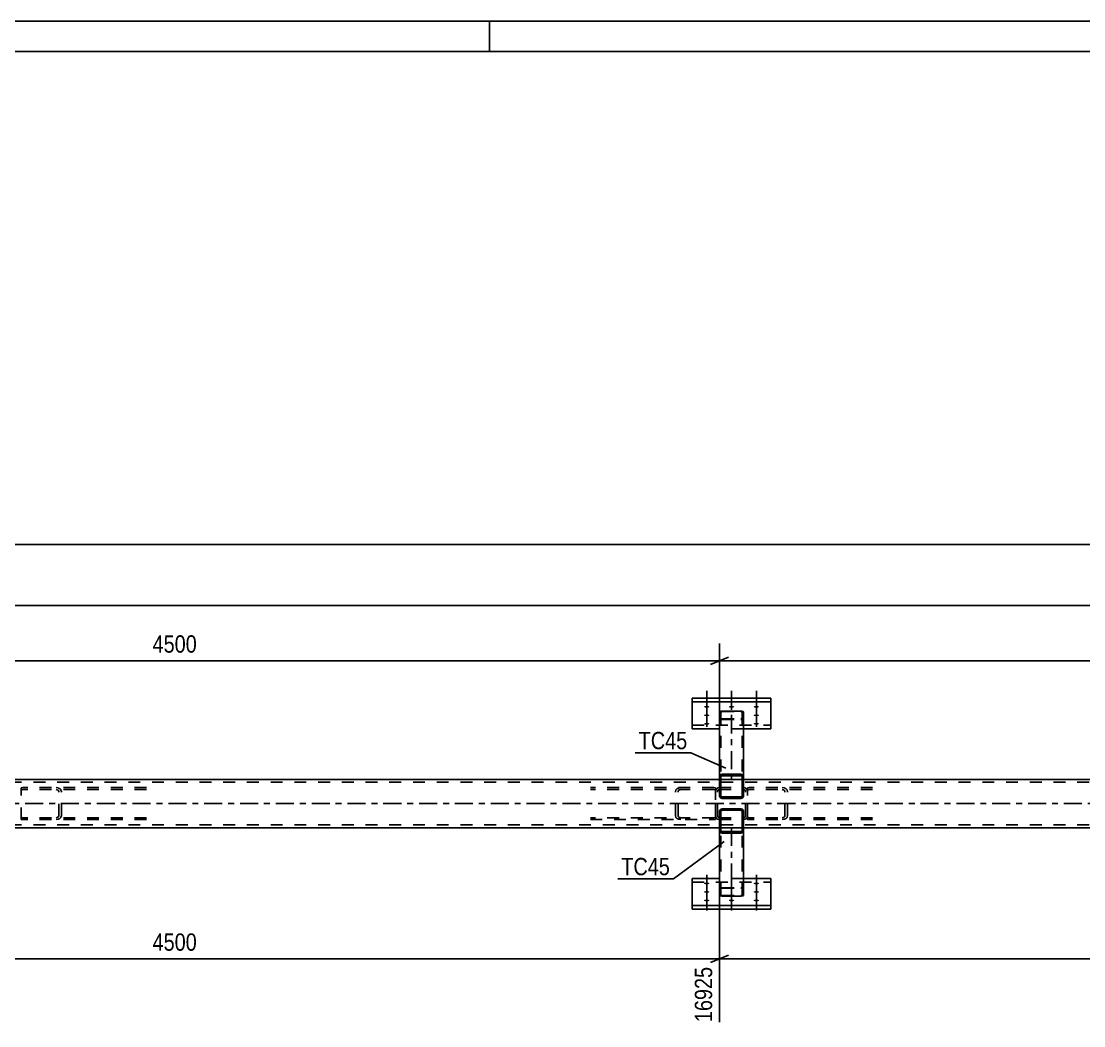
# Model space of a CAD drawing. Header units: millimetres. Extents: x -156 to 1033, y -616 to 225.
# Drawn here: x 535.2 to 710.8, y 58.6 to 224.5 of the extents above; entities that cross this region are included whole.
import ezdxf

# ---------------------------------------------------------------- set-up
doc = ezdxf.new("R2010")
doc.units = ezdxf.units.MM
doc.linetypes.add('DXK_LINE_DOT2', pattern=[3.9198, 1.9599, -1.9599])
doc.linetypes.add('DXK_LINE_DOT3', pattern=[5.9187, 2.979, -0.9799, 0.9799, -0.9799])
doc.styles.add('Arial Narrow', font='ARIALN.TTF', dxfattribs={"height": 0.2})

# ---------------------------------------------------------------- blocks, each defined once
blk = doc.blocks.new('Unknown-404205526-1162')
at = {"color": 5, "linetype": 'Continuous'}
for p, q in [((1032.58, 224.55), (-156.42, 224.55)), ((612.58, 219.55), (612.58, 224.55)), ((1027.58, 219.55), (-151.42, 219.55))]:
    blk.add_line(p, q, dxfattribs=at)
blk = doc.blocks.new('Bolt-404205526-5034 - 5018')
at = {"linetype": 'Continuous'}
for points in [[(648.45, 111.42), (648.54, 111.41), (648.63, 111.4), (648.71, 111.39), (648.77, 111.37), (648.83, 111.34), (648.87, 111.31), (648.89, 111.28), (648.89, 111.25), (648.87, 111.22), (648.83, 111.19), (648.77, 111.17), (648.71, 111.14), (648.63, 111.13), (648.54, 111.12), (648.45, 111.12), (648.36, 111.12), (648.27, 111.13), (648.19, 111.14), (648.12, 111.17), (648.07, 111.19), (648.03, 111.22), (648.01, 111.25), (648.01, 111.28), (648.03, 111.31), (648.07, 111.34), (648.12, 111.37), (648.19, 111.39), (648.27, 111.4), (648.36, 111.41)], [(652.55, 111.42), (652.64, 111.41), (652.73, 111.4), (652.81, 111.39), (652.87, 111.37), (652.93, 111.34), (652.97, 111.31), (652.99, 111.28), (652.99, 111.25), (652.97, 111.22), (652.93, 111.19), (652.87, 111.17), (652.81, 111.14), (652.73, 111.13), (652.64, 111.12), (652.55, 111.12), (652.46, 111.12), (652.37, 111.13), (652.29, 111.14), (652.22, 111.17), (652.17, 111.19), (652.13, 111.22), (652.11, 111.25), (652.11, 111.28), (652.13, 111.31), (652.17, 111.34), (652.22, 111.37), (652.29, 111.39), (652.37, 111.4), (652.46, 111.41)], [(656.65, 111.42), (656.74, 111.41), (656.83, 111.4), (656.91, 111.39), (656.97, 111.37), (657.03, 111.34), (657.07, 111.31), (657.09, 111.28), (657.09, 111.25), (657.07, 111.22), (657.03, 111.19), (656.97, 111.17), (656.91, 111.14), (656.83, 111.13), (656.74, 111.12), (656.65, 111.12), (656.56, 111.12), (656.47, 111.13), (656.39, 111.14), (656.32, 111.17), (656.27, 111.19), (656.23, 111.22), (656.21, 111.25), (656.21, 111.28), (656.23, 111.31), (656.27, 111.34), (656.32, 111.37), (656.39, 111.39), (656.47, 111.4), (656.56, 111.41)], [(648.45, 110.01), (648.54, 110.01), (648.63, 110), (648.71, 109.99), (648.77, 109.96), (648.83, 109.94), (648.87, 109.91), (648.89, 109.88), (648.89, 109.85), (648.87, 109.82), (648.83, 109.79), (648.77, 109.76), (648.71, 109.74), (648.63, 109.73), (648.54, 109.72), (648.45, 109.71), (648.36, 109.72), (648.27, 109.73), (648.19, 109.74), (648.12, 109.76), (648.07, 109.79), (648.03, 109.82), (648.01, 109.85), (648.01, 109.88), (648.03, 109.91), (648.07, 109.94), (648.12, 109.96), (648.19, 109.99), (648.27, 110), (648.36, 110.01)], [(656.65, 110.01), (656.74, 110.01), (656.83, 110), (656.91, 109.99), (656.97, 109.96), (657.03, 109.94), (657.07, 109.91), (657.09, 109.88), (657.09, 109.85), (657.07, 109.82), (657.03, 109.79), (656.97, 109.76), (656.91, 109.74), (656.83, 109.73), (656.74, 109.72), (656.65, 109.71), (656.56, 109.72), (656.47, 109.73), (656.39, 109.74), (656.32, 109.76), (656.27, 109.79), (656.23, 109.82), (656.21, 109.85), (656.21, 109.88), (656.23, 109.91), (656.27, 109.94), (656.32, 109.96), (656.39, 109.99), (656.47, 110), (656.56, 110.01)], [(648.45, 108.61), (648.54, 108.61), (648.63, 108.6), (648.71, 108.58), (648.77, 108.56), (648.83, 108.54), (648.87, 108.51), (648.89, 108.48), (648.89, 108.45), (648.87, 108.42), (648.83, 108.39), (648.77, 108.36), (648.71, 108.34), (648.63, 108.32), (648.54, 108.31), (648.45, 108.31), (648.36, 108.31), (648.27, 108.32), (648.19, 108.34), (648.12, 108.36), (648.07, 108.39), (648.03, 108.42), (648.01, 108.45), (648.01, 108.48), (648.03, 108.51), (648.07, 108.54), (648.12, 108.56), (648.19, 108.58), (648.27, 108.6), (648.36, 108.61)], [(656.65, 108.61), (656.74, 108.61), (656.83, 108.6), (656.91, 108.58), (656.97, 108.56), (657.03, 108.54), (657.07, 108.51), (657.09, 108.48), (657.09, 108.45), (657.07, 108.42), (657.03, 108.39), (656.97, 108.36), (656.91, 108.34), (656.83, 108.32), (656.74, 108.31), (656.65, 108.31), (656.56, 108.31), (656.47, 108.32), (656.39, 108.34), (656.32, 108.36), (656.27, 108.39), (656.23, 108.42), (656.21, 108.45), (656.21, 108.48), (656.23, 108.51), (656.27, 108.54), (656.32, 108.56), (656.39, 108.58), (656.47, 108.6), (656.56, 108.61)]]:
    blk.add_hatch(color=1, dxfattribs=at).paths.add_polyline_path(points)
at = {"color": 1, "linetype": 'Continuous'}
for p, q in [((648.45, 110.78), (648.45, 113.9)), ((648.45, 109.38), (648.45, 112.49)), ((652.55, 110.78), (652.55, 113.9)), ((656.65, 110.78), (656.65, 113.9)), ((656.65, 109.38), (656.65, 112.49)), ((648.45, 107.97), (648.45, 111.09)), ((656.65, 107.97), (656.65, 111.09))]:
    blk.add_line(p, q, dxfattribs=at)
at = {"color": 1, "linetype": 'DXK_LINE_DOT2'}
blk.add_line((652.55, 107.97), (652.55, 111.09), dxfattribs=at)
blk = doc.blocks.new('Bolt-404205526-5037 - 5018')
at = {"linetype": 'Continuous'}
for points in [[(648.45, 81.93), (648.36, 81.93), (648.27, 81.94), (648.19, 81.96), (648.12, 81.98), (648.07, 82.01), (648.03, 82.04), (648.01, 82.07), (648.01, 82.1), (648.03, 82.13), (648.07, 82.16), (648.12, 82.18), (648.19, 82.2), (648.27, 82.22), (648.36, 82.23), (648.45, 82.23), (648.54, 82.23), (648.63, 82.22), (648.71, 82.2), (648.77, 82.18), (648.83, 82.16), (648.87, 82.13), (648.89, 82.1), (648.89, 82.07), (648.87, 82.04), (648.83, 82.01), (648.77, 81.98), (648.71, 81.96), (648.63, 81.94), (648.54, 81.93)], [(648.45, 80.53), (648.36, 80.53), (648.27, 80.54), (648.19, 80.56), (648.12, 80.58), (648.07, 80.6), (648.03, 80.63), (648.01, 80.66), (648.01, 80.7), (648.03, 80.73), (648.07, 80.75), (648.12, 80.78), (648.19, 80.8), (648.27, 80.82), (648.36, 80.83), (648.45, 80.83), (648.54, 80.83), (648.63, 80.82), (648.71, 80.8), (648.77, 80.78), (648.83, 80.75), (648.87, 80.73), (648.89, 80.7), (648.89, 80.66), (648.87, 80.63), (648.83, 80.6), (648.77, 80.58), (648.71, 80.56), (648.63, 80.54), (648.54, 80.53)], [(656.65, 81.93), (656.56, 81.93), (656.47, 81.94), (656.39, 81.96), (656.32, 81.98), (656.27, 82.01), (656.23, 82.04), (656.21, 82.07), (656.21, 82.1), (656.23, 82.13), (656.27, 82.16), (656.32, 82.18), (656.39, 82.2), (656.47, 82.22), (656.56, 82.23), (656.65, 82.23), (656.74, 82.23), (656.83, 82.22), (656.91, 82.2), (656.97, 82.18), (657.03, 82.16), (657.07, 82.13), (657.09, 82.1), (657.09, 82.07), (657.07, 82.04), (657.03, 82.01), (656.97, 81.98), (656.91, 81.96), (656.83, 81.94), (656.74, 81.93)], [(656.65, 80.53), (656.56, 80.53), (656.47, 80.54), (656.39, 80.56), (656.32, 80.58), (656.27, 80.6), (656.23, 80.63), (656.21, 80.66), (656.21, 80.7), (656.23, 80.73), (656.27, 80.75), (656.32, 80.78), (656.39, 80.8), (656.47, 80.82), (656.56, 80.83), (656.65, 80.83), (656.74, 80.83), (656.83, 80.82), (656.91, 80.8), (656.97, 80.78), (657.03, 80.75), (657.07, 80.73), (657.09, 80.7), (657.09, 80.66), (657.07, 80.63), (657.03, 80.6), (656.97, 80.58), (656.91, 80.56), (656.83, 80.54), (656.74, 80.53)], [(648.45, 79.13), (648.36, 79.13), (648.27, 79.14), (648.19, 79.16), (648.12, 79.18), (648.07, 79.2), (648.03, 79.23), (648.01, 79.26), (648.01, 79.29), (648.03, 79.32), (648.07, 79.35), (648.12, 79.38), (648.19, 79.4), (648.27, 79.41), (648.36, 79.42), (648.45, 79.43), (648.54, 79.42), (648.63, 79.41), (648.71, 79.4), (648.77, 79.38), (648.83, 79.35), (648.87, 79.32), (648.89, 79.29), (648.89, 79.26), (648.87, 79.23), (648.83, 79.2), (648.77, 79.18), (648.71, 79.16), (648.63, 79.14), (648.54, 79.13)], [(652.55, 79.13), (652.46, 79.13), (652.37, 79.14), (652.29, 79.16), (652.22, 79.18), (652.17, 79.2), (652.13, 79.23), (652.11, 79.26), (652.11, 79.29), (652.13, 79.32), (652.17, 79.35), (652.22, 79.38), (652.29, 79.4), (652.37, 79.41), (652.46, 79.42), (652.55, 79.43), (652.64, 79.42), (652.73, 79.41), (652.81, 79.4), (652.87, 79.38), (652.93, 79.35), (652.97, 79.32), (652.99, 79.29), (652.99, 79.26), (652.97, 79.23), (652.93, 79.2), (652.87, 79.18), (652.81, 79.16), (652.73, 79.14), (652.64, 79.13)], [(656.65, 79.13), (656.56, 79.13), (656.47, 79.14), (656.39, 79.16), (656.32, 79.18), (656.27, 79.2), (656.23, 79.23), (656.21, 79.26), (656.21, 79.29), (656.23, 79.32), (656.27, 79.35), (656.32, 79.38), (656.39, 79.4), (656.47, 79.41), (656.56, 79.42), (656.65, 79.43), (656.74, 79.42), (656.83, 79.41), (656.91, 79.4), (656.97, 79.38), (657.03, 79.35), (657.07, 79.32), (657.09, 79.29), (657.09, 79.26), (657.07, 79.23), (657.03, 79.2), (656.97, 79.18), (656.91, 79.16), (656.83, 79.14), (656.74, 79.13)]]:
    blk.add_hatch(color=1, dxfattribs=at).paths.add_polyline_path(points)
at = {"color": 1, "linetype": 'Continuous'}
for p, q in [((648.45, 80.39), (648.45, 83.51)), ((656.65, 80.39), (656.65, 83.51)), ((648.45, 78.99), (648.45, 82.11)), ((656.65, 78.99), (656.65, 82.11)), ((648.45, 77.59), (648.45, 80.71)), ((652.55, 77.59), (652.55, 80.71)), ((656.65, 77.59), (656.65, 80.71))]:
    blk.add_line(p, q, dxfattribs=at)
at = {"color": 1, "linetype": 'DXK_LINE_DOT2'}
blk.add_line((652.55, 80.39), (652.55, 83.51), dxfattribs=at)
blk = doc.blocks.new('Part-404205526-5128 - 5018')
at = {"color": 2, "linetype": 'Continuous'}
for p, q in [((646.05, 107.64), (646.05, 112.69)), ((646.05, 112.69), (659.05, 112.69)), ((659.05, 112.69), (659.05, 107.64)), ((659.05, 112.09), (646.05, 112.09)), ((650.55, 107.64), (646.05, 107.64)), ((659.05, 107.64), (654.55, 107.64))]:
    blk.add_line(p, q, dxfattribs=at)
at = {"color": 7, "linetype": 'DXK_LINE_DOT2'}
for p, q in [((646.05, 108.24), (659.05, 108.24)), ((654.55, 107.64), (650.55, 107.64))]:
    blk.add_line(p, q, dxfattribs=at)
blk = doc.blocks.new('Part-404205526-5166 - 5018')
at = {"color": 2, "linetype": 'Continuous'}
for p, q in [((650.55, 110.38), (650.58, 110.45)), ((650.55, 110.38), (650.55, 99.65)), ((650.58, 110.45), (650.69, 110.5)), ((650.69, 110.5), (650.84, 110.54)), ((650.84, 110.54), (651.03, 110.55)), ((651.03, 110.55), (654.07, 110.55)), ((654.07, 110.55), (654.25, 110.54)), ((654.25, 110.54), (654.41, 110.5)), ((654.41, 110.5), (654.51, 110.45)), ((654.51, 110.45), (654.55, 110.38)), ((654.55, 110.38), (654.55, 99.65)), ((654.31, 99.27), (650.79, 99.27))]:
    blk.add_line(p, q, dxfattribs=at)
at = {"color": 7, "linetype": 'DXK_LINE_DOT2'}
for p, q in [((650.58, 109.28), (650.55, 109.34)), ((650.69, 109.23), (650.58, 109.28)), ((650.84, 109.19), (650.69, 109.23)), ((650.81, 110.42), (650.79, 110.38)), ((650.79, 110.38), (650.79, 99.27)), ((650.79, 109.34), (650.81, 109.31)), ((650.86, 110.44), (650.81, 110.42)), ((650.81, 109.31), (650.86, 109.29)), ((651.03, 109.18), (650.84, 109.19)), ((650.94, 110.46), (650.86, 110.44)), ((650.86, 109.29), (650.94, 109.27)), ((651.03, 110.47), (650.94, 110.46)), ((650.94, 109.27), (651.03, 109.26)), ((651.03, 110.47), (654.07, 110.47)), ((651.03, 109.26), (654.07, 109.26)), ((651.03, 109.18), (654.07, 109.18)), ((654.16, 110.46), (654.07, 110.47)), ((654.07, 109.26), (654.16, 109.27)), ((654.25, 109.19), (654.07, 109.18)), ((654.24, 110.44), (654.16, 110.46)), ((654.16, 109.27), (654.24, 109.29)), ((654.29, 110.42), (654.24, 110.44)), ((654.24, 109.29), (654.25, 109.29)), ((654.25, 109.29), (654.29, 109.31)), ((654.41, 109.23), (654.25, 109.19)), ((654.31, 110.38), (654.29, 110.42)), ((654.29, 109.31), (654.31, 109.34)), ((654.31, 110.38), (654.31, 99.27)), ((654.51, 109.28), (654.41, 109.23)), ((654.55, 109.34), (654.51, 109.28)), ((650.55, 99.65), (650.55, 99.27)), ((650.79, 99.27), (650.55, 99.27)), ((654.29, 99.27), (654.31, 99.27)), ((654.55, 99.27), (654.31, 99.27)), ((654.55, 99.65), (654.55, 99.27))]:
    blk.add_line(p, q, dxfattribs=at)
at = {"color": 7, "linetype": 'DXK_LINE_DOT3'}
blk.add_line((652.55, 109.86), (652.55, 99.27), dxfattribs=at)
blk = doc.blocks.new('Part-404205526-5083 - 5018')
at = {"color": 7, "linetype": 'DXK_LINE_DOT2'}
for p, q in [((911.55, 98.79), (-26.45, 98.79)), ((654.55, 99.27), (650.55, 99.27)), ((911.55, 91.75), (-26.45, 91.75)), ((911.55, 91.27), (290.55, 91.27)), ((654.55, 91.27), (650.55, 91.27))]:
    blk.add_line(p, q, dxfattribs=at)
at = {"color": 2, "linetype": 'Continuous'}
for p, q in [((650.55, 99.27), (474.55, 99.27)), ((890.55, 99.27), (654.55, 99.27)), ((650.55, 91.27), (474.55, 91.27)), ((890.55, 91.27), (654.55, 91.27))]:
    blk.add_line(p, q, dxfattribs=at)
at = {"color": 7, "linetype": 'DXK_LINE_DOT3'}
blk.add_line((-26.45, 95.27), (911.55, 95.27), dxfattribs=at)
blk = doc.blocks.new('Part-404205526-5131 - 5018')
at = {"color": 2, "linetype": 'Continuous'}
for p, q in [((650.55, 82.9), (646.05, 82.9)), ((646.05, 77.85), (646.05, 82.9)), ((659.05, 82.9), (654.55, 82.9)), ((659.05, 77.85), (659.05, 82.9)), ((646.05, 78.46), (659.05, 78.46)), ((659.05, 77.85), (646.05, 77.85))]:
    blk.add_line(p, q, dxfattribs=at)
at = {"color": 7, "linetype": 'DXK_LINE_DOT2'}
for p, q in [((654.55, 82.9), (650.55, 82.9)), ((646.05, 82.3), (659.05, 82.3))]:
    blk.add_line(p, q, dxfattribs=at)
blk = doc.blocks.new('Part-404205526-5197 - 5018')
at = {"color": 7, "linetype": 'DXK_LINE_DOT2'}
for p, q in [((649.96, 97.52), (649.91, 97.27)), ((649.91, 93.27), (649.91, 97.27)), ((650.23, 97.27), (650.25, 97.39)), ((650.23, 93.27), (650.23, 97.27)), ((650.55, 97.91), (650.3, 97.86)), ((650.43, 97.57), (650.55, 97.59)), ((650.55, 97.91), (654.55, 97.91)), ((650.55, 97.59), (654.55, 97.59)), ((654.79, 97.86), (654.55, 97.91)), ((654.55, 97.59), (654.67, 97.57)), ((654.84, 97.39), (654.87, 97.27)), ((654.87, 93.27), (654.87, 97.27)), ((655.19, 97.27), (655.14, 97.52)), ((655.19, 93.27), (655.19, 97.27)), ((649.91, 93.27), (649.96, 93.03)), ((650.25, 93.15), (650.23, 93.27)), ((654.87, 93.27), (654.84, 93.15)), ((655.14, 93.03), (655.19, 93.27)), ((650.3, 92.68), (650.55, 92.63)), ((650.55, 92.95), (650.43, 92.98)), ((650.55, 92.95), (654.55, 92.95)), ((650.55, 92.63), (654.55, 92.63)), ((654.67, 92.98), (654.55, 92.95)), ((654.55, 92.63), (654.79, 92.68))]:
    blk.add_line(p, q, dxfattribs=at)
for centre, radius, start, end in [((650.55, 97.27), 0.64, 112.5, 157.5), ((650.55, 97.27), 0.32, 112.5, 157.5), ((654.55, 97.27), 0.32, 22.5, 67.5), ((654.55, 97.27), 0.64, 22.5, 67.5), ((650.55, 93.27), 0.32, 202.5, 247.5), ((654.55, 93.27), 0.32, 292.5, 337.5), ((650.55, 93.27), 0.64, 202.5, 247.5), ((654.55, 93.27), 0.64, 292.5, 337.5)]:
    blk.add_arc(centre, radius, start, end, dxfattribs=at)
blk = doc.blocks.new('Part-404205526-5203 - 5018')
at = {"color": 7, "linetype": 'DXK_LINE_DOT2'}
for p, q in [((655.44, 97.91), (655.19, 97.87)), ((655.19, 92.67), (655.19, 97.87)), ((655.19, 97.52), (655.28, 97.57)), ((655.28, 97.57), (655.44, 97.59)), ((675.87, 97.91), (655.44, 97.91)), ((675.87, 97.59), (655.44, 97.59)), ((661.27, 97.86), (660.94, 97.91)), ((660.94, 97.59), (661.1, 97.57)), ((661.34, 97.39), (661.38, 97.27)), ((661.38, 93.27), (661.38, 97.27)), ((661.81, 97.27), (661.75, 97.52)), ((661.81, 93.27), (661.81, 97.27)), ((661.38, 93.27), (661.34, 93.15)), ((661.75, 93.03), (661.81, 93.27)), ((655.28, 92.98), (655.19, 93.02)), ((655.19, 92.67), (655.44, 92.63)), ((655.44, 92.95), (655.28, 92.98)), ((675.87, 92.95), (655.44, 92.95)), ((675.87, 92.63), (655.44, 92.63)), ((661.1, 92.98), (660.94, 92.95)), ((660.94, 92.63), (661.27, 92.68))]:
    blk.add_line(p, q, dxfattribs=at)
for centre, radius, start, end in [((661, 97.18), 0.401, 32.4104, 75.4453), ((661.07, 97.09), 0.802, 32.4104, 75.4453), ((661, 93.36), 0.401, 284.5547, 327.5896), ((661.07, 93.46), 0.802, 284.5547, 327.5896)]:
    blk.add_arc(centre, radius, start, end, dxfattribs=at)
blk = doc.blocks.new('Part-404205526-5189 - 5018')
at = {"color": 7, "linetype": 'DXK_LINE_DOT2'}
for p, q in [((650.55, 90.89), (650.55, 91.27)), ((650.79, 91.27), (650.55, 91.27)), ((650.79, 80.16), (650.79, 91.27)), ((654.07, 91.27), (654.55, 91.27)), ((654.29, 91.27), (654.31, 91.27)), ((654.31, 80.16), (654.31, 91.27)), ((654.55, 90.89), (654.55, 91.27)), ((650.55, 81.2), (650.58, 81.26)), ((650.58, 81.26), (650.69, 81.32)), ((650.69, 81.32), (650.84, 81.35)), ((650.81, 81.23), (650.79, 81.2)), ((650.86, 81.26), (650.81, 81.23)), ((650.84, 81.35), (651.03, 81.36)), ((650.94, 81.28), (650.86, 81.26)), ((651.03, 81.28), (650.94, 81.28)), ((651.03, 81.36), (654.07, 81.36)), ((651.03, 81.28), (654.07, 81.28)), ((654.07, 81.36), (654.25, 81.35)), ((654.16, 81.28), (654.07, 81.28)), ((654.24, 81.26), (654.16, 81.28)), ((654.29, 81.23), (654.24, 81.26)), ((654.25, 81.35), (654.41, 81.32)), ((654.31, 81.2), (654.29, 81.23)), ((654.41, 81.32), (654.51, 81.26)), ((654.51, 81.26), (654.55, 81.2)), ((650.79, 80.16), (650.81, 80.13)), ((650.81, 80.13), (650.86, 80.1)), ((650.86, 80.1), (650.94, 80.08)), ((650.94, 80.08), (651.03, 80.08)), ((651.03, 80.08), (654.07, 80.08)), ((654.07, 80.08), (654.16, 80.08)), ((654.16, 80.08), (654.24, 80.1)), ((654.24, 80.1), (654.29, 80.13)), ((654.29, 80.13), (654.31, 80.16))]:
    blk.add_line(p, q, dxfattribs=at)
at = {"color": 2, "linetype": 'Continuous'}
for p, q in [((650.55, 80.16), (650.55, 90.89)), ((654.31, 91.27), (650.79, 91.27)), ((654.55, 80.16), (654.55, 90.89)), ((650.58, 80.1), (650.55, 80.16)), ((650.69, 80.04), (650.58, 80.1)), ((650.84, 80.01), (650.69, 80.04)), ((651.03, 80), (650.84, 80.01)), ((651.03, 80), (654.07, 80)), ((654.25, 80.01), (654.07, 80)), ((654.41, 80.04), (654.25, 80.01)), ((654.51, 80.1), (654.41, 80.04)), ((654.55, 80.16), (654.51, 80.1))]:
    blk.add_line(p, q, dxfattribs=at)
at = {"color": 7, "linetype": 'DXK_LINE_DOT3'}
blk.add_line((652.55, 91.27), (652.55, 80.68), dxfattribs=at)
blk = doc.blocks.new('Part-404205526-25855 - 5018')
at = {"color": 2, "linetype": 'Continuous'}
for p, q in [((650.84, 100.09), (650.69, 99.99)), ((651.03, 100.13), (650.84, 100.09)), ((651.03, 100.13), (654.07, 100.13)), ((651.03, 100.13), (651.03, 100.13)), ((654.07, 100.13), (654.07, 100.13)), ((654.25, 100.09), (654.07, 100.13)), ((654.41, 99.99), (654.25, 100.09)), ((650.58, 99.83), (650.55, 99.65)), ((650.55, 99.65), (650.55, 96.61)), ((650.69, 99.99), (650.58, 99.83)), ((650.79, 99.65), (650.81, 99.74)), ((650.79, 99.65), (650.79, 99.65)), ((650.79, 99.65), (650.79, 96.61)), ((650.81, 99.74), (650.86, 99.82)), ((650.86, 99.82), (650.94, 99.87)), ((650.94, 99.87), (651.03, 99.89)), ((651.03, 99.89), (651.03, 99.89)), ((651.03, 99.89), (654.07, 99.89)), ((654.07, 99.89), (654.07, 99.89)), ((654.07, 99.89), (654.16, 99.87)), ((654.16, 99.87), (654.24, 99.82)), ((654.24, 99.82), (654.29, 99.74)), ((654.29, 99.74), (654.31, 99.65)), ((654.31, 99.65), (654.31, 99.65)), ((654.31, 99.65), (654.31, 96.61)), ((654.51, 99.83), (654.41, 99.99)), ((654.55, 99.65), (654.51, 99.83)), ((654.55, 99.65), (654.55, 96.61)), ((650.55, 96.61), (650.58, 96.42)), ((650.79, 96.61), (650.79, 96.61)), ((650.81, 96.52), (650.79, 96.61)), ((654.31, 96.61), (654.29, 96.52)), ((654.31, 96.61), (654.31, 96.61)), ((654.51, 96.42), (654.55, 96.61)), ((650.58, 96.42), (650.69, 96.27)), ((650.69, 96.27), (650.84, 96.16)), ((650.86, 96.44), (650.81, 96.52)), ((650.84, 96.16), (651.03, 96.13)), ((650.94, 96.39), (650.86, 96.44)), ((651.03, 96.37), (650.94, 96.39)), ((651.03, 96.37), (651.03, 96.37)), ((651.03, 96.37), (654.07, 96.37)), ((651.03, 96.13), (654.07, 96.13)), ((651.03, 96.13), (651.03, 96.13)), ((654.16, 96.39), (654.07, 96.37)), ((654.07, 96.37), (654.07, 96.37)), ((654.07, 96.13), (654.25, 96.16)), ((654.07, 96.13), (654.07, 96.13)), ((654.24, 96.44), (654.16, 96.39)), ((654.29, 96.52), (654.24, 96.44)), ((654.25, 96.16), (654.41, 96.27)), ((654.41, 96.27), (654.51, 96.42))]:
    blk.add_line(p, q, dxfattribs=at)
at = {"color": 7, "linetype": 'DXK_LINE_DOT2'}
for p, q in [((650.69, 99.99), (650.84, 100.09)), ((650.84, 100.09), (651.03, 100.13)), ((654.07, 100.13), (651.03, 100.13)), ((654.07, 100.13), (654.25, 100.09)), ((654.25, 100.09), (654.41, 99.99)), ((650.55, 99.65), (650.58, 99.83)), ((650.79, 99.27), (650.55, 99.27)), ((650.55, 99.27), (650.79, 99.27)), ((650.58, 99.83), (650.69, 99.99)), ((650.81, 99.74), (650.79, 99.65)), ((650.79, 99.65), (650.79, 99.65)), ((650.86, 99.82), (650.81, 99.74)), ((650.94, 99.87), (650.86, 99.82)), ((651.03, 99.89), (650.94, 99.87)), ((651.03, 99.89), (654.07, 99.89)), ((654.16, 99.87), (654.07, 99.89)), ((654.24, 99.82), (654.16, 99.87)), ((654.29, 99.74), (654.24, 99.82)), ((654.31, 99.65), (654.29, 99.74)), ((654.31, 99.65), (654.31, 99.65)), ((654.55, 99.27), (654.31, 99.27)), ((654.31, 99.27), (654.55, 99.27)), ((654.41, 99.99), (654.51, 99.83)), ((654.51, 99.83), (654.55, 99.65)), ((650.58, 96.42), (650.55, 96.61)), ((650.79, 96.61), (650.81, 96.52)), ((654.29, 96.52), (654.31, 96.61)), ((654.55, 96.61), (654.51, 96.42)), ((650.81, 96.52), (650.86, 96.44)), ((651.03, 96.13), (650.84, 96.16)), ((650.86, 96.44), (650.94, 96.39)), ((650.94, 96.39), (651.03, 96.37)), ((654.07, 96.37), (651.03, 96.37)), ((651.03, 96.13), (654.07, 96.13)), ((654.07, 96.37), (654.16, 96.39)), ((654.25, 96.16), (654.07, 96.13)), ((654.16, 96.39), (654.24, 96.44)), ((654.24, 96.44), (654.29, 96.52))]:
    blk.add_line(p, q, dxfattribs=at)
for centre, start, end in [((651.03, 96.61), 202.5, 247.5), ((654.07, 96.61), 292.5, 337.5)]:
    blk.add_arc(centre, 0.48, start, end, dxfattribs=at)
blk = doc.blocks.new('Part-404205526-5206 - 5018')
at = {"color": 7, "linetype": 'DXK_LINE_DOT2'}
for p, q in [((649.65, 97.91), (629.23, 97.91)), ((649.65, 97.59), (629.23, 97.59)), ((643.35, 97.52), (643.28, 97.27)), ((643.28, 93.27), (643.28, 97.27)), ((643.72, 97.27), (643.75, 97.39)), ((643.72, 93.27), (643.72, 97.27)), ((644.16, 97.91), (643.82, 97.86)), ((643.99, 97.57), (644.16, 97.59)), ((649.65, 97.91), (649.91, 97.87)), ((649.65, 97.59), (649.82, 97.57)), ((649.82, 97.57), (649.91, 97.52)), ((649.91, 97.87), (649.91, 92.67)), ((643.28, 93.27), (643.35, 93.03)), ((643.75, 93.15), (643.72, 93.27)), ((649.65, 92.95), (629.23, 92.95)), ((629.23, 92.63), (649.65, 92.63)), ((643.82, 92.68), (644.16, 92.63)), ((644.16, 92.95), (643.99, 92.98)), ((649.82, 92.98), (649.65, 92.95)), ((649.65, 92.63), (649.91, 92.67)), ((649.91, 93.02), (649.82, 92.98))]:
    blk.add_line(p, q, dxfattribs=at)
for centre, radius, start, end in [((644.03, 97.09), 0.802, 104.5548, 147.5896), ((644.09, 97.18), 0.401, 104.5548, 147.5896), ((644.09, 93.36), 0.401, 212.4104, 255.4452), ((644.03, 93.46), 0.802, 212.4104, 255.4452)]:
    blk.add_arc(centre, radius, start, end, dxfattribs=at)
blk = doc.blocks.new('Part-404205526-5215 - 5018')
at = {"color": 7, "linetype": 'DXK_LINE_DOT2'}
for p, q in [((535.45, 97.91), (535.19, 97.87)), ((535.19, 92.67), (535.19, 97.87)), ((535.19, 97.52), (535.28, 97.57)), ((535.28, 97.57), (535.45, 97.59)), ((555.87, 97.91), (535.45, 97.91)), ((555.87, 97.59), (535.45, 97.59)), ((541.27, 97.86), (540.94, 97.91)), ((540.94, 97.59), (541.1, 97.57)), ((541.34, 97.39), (541.38, 97.27)), ((541.38, 93.27), (541.38, 97.27)), ((541.82, 97.27), (541.75, 97.52)), ((541.82, 93.27), (541.82, 97.27)), ((541.38, 93.27), (541.34, 93.15)), ((541.75, 93.03), (541.82, 93.27)), ((535.28, 92.98), (535.19, 93.02)), ((535.19, 92.67), (535.45, 92.63)), ((535.45, 92.95), (535.28, 92.98)), ((555.87, 92.95), (535.45, 92.95)), ((555.87, 92.63), (535.45, 92.63)), ((541.1, 92.98), (540.94, 92.95)), ((540.94, 92.63), (541.27, 92.68))]:
    blk.add_line(p, q, dxfattribs=at)
for centre, radius, start, end in [((541, 97.18), 0.401, 32.4104, 75.4452), ((541.07, 97.09), 0.802, 32.4104, 75.4452), ((541, 93.36), 0.401, 284.5548, 327.5896), ((541.07, 93.46), 0.802, 284.5548, 327.5896)]:
    blk.add_arc(centre, radius, start, end, dxfattribs=at)
blk = doc.blocks.new('Part-404205526-25856 - 5018')
at = {"color": 2, "linetype": 'Continuous'}
for p, q in [((650.58, 94.12), (650.55, 93.93)), ((650.55, 90.89), (650.55, 93.93)), ((650.69, 94.27), (650.58, 94.12)), ((650.84, 94.38), (650.69, 94.27)), ((650.81, 94.03), (650.79, 93.93)), ((650.79, 90.89), (650.79, 93.93)), ((650.86, 94.1), (650.81, 94.03)), ((651.03, 94.41), (650.84, 94.38)), ((650.94, 94.16), (650.86, 94.1)), ((651.03, 94.17), (650.94, 94.16)), ((654.07, 94.41), (651.03, 94.41)), ((654.07, 94.17), (651.03, 94.17)), ((654.25, 94.38), (654.07, 94.41)), ((654.16, 94.16), (654.07, 94.17)), ((654.24, 94.1), (654.16, 94.16)), ((654.29, 94.03), (654.24, 94.1)), ((654.41, 94.27), (654.25, 94.38)), ((654.31, 93.93), (654.29, 94.03)), ((654.31, 90.89), (654.31, 93.93)), ((654.51, 94.12), (654.41, 94.27)), ((654.55, 93.93), (654.51, 94.12)), ((654.55, 90.89), (654.55, 93.93)), ((650.58, 90.71), (650.55, 90.89)), ((650.69, 90.55), (650.58, 90.71)), ((650.84, 90.45), (650.69, 90.55)), ((650.79, 90.89), (650.81, 90.8)), ((650.81, 90.8), (650.86, 90.72)), ((651.03, 90.41), (650.84, 90.45)), ((650.86, 90.72), (650.94, 90.67)), ((650.94, 90.67), (651.03, 90.65)), ((654.07, 90.65), (651.03, 90.65)), ((651.03, 90.41), (654.07, 90.41)), ((654.07, 90.65), (654.16, 90.67)), ((654.07, 90.41), (654.25, 90.45)), ((654.07, 90.41), (654.07, 90.41)), ((654.16, 90.67), (654.24, 90.72)), ((654.24, 90.72), (654.29, 90.8)), ((654.41, 90.55), (654.25, 90.45)), ((654.29, 90.8), (654.31, 90.89)), ((654.51, 90.71), (654.41, 90.55)), ((654.55, 90.89), (654.51, 90.71))]:
    blk.add_line(p, q, dxfattribs=at)
at = {"color": 7, "linetype": 'DXK_LINE_DOT2'}
for p, q in [((650.55, 93.93), (650.58, 94.12)), ((650.84, 94.38), (651.03, 94.41)), ((654.07, 94.41), (654.25, 94.38)), ((654.51, 94.12), (654.55, 93.93)), ((650.79, 91.27), (650.55, 91.27)), ((651.03, 90.41), (654.07, 90.41)), ((654.25, 90.45), (654.07, 90.41)), ((654.55, 91.27), (654.31, 91.27))]:
    blk.add_line(p, q, dxfattribs=at)
for centre, start, end in [((651.03, 93.93), 112.5, 157.5), ((654.07, 93.93), 22.5, 67.5)]:
    blk.add_arc(centre, 0.48, start, end, dxfattribs=at)
blk = doc.blocks.new('StraightDimension-404205526-13584 - 5018')
at = {"color": 7, "linetype": 'Continuous'}
for p, q in [((650.55, 103.17), (650.55, 121.72)), ((890.55, 103.98), (890.55, 121.72)), ((652.05, 119.47), (649.05, 118.27)), ((889.05, 118.27), (892.05, 119.47)), ((650.55, 118.87), (890.55, 118.87))]:
    blk.add_line(p, q, dxfattribs=at)
at = {"color": 0}
blk.add_wipeout([(774.8, 119.62), (774.8, 123.82), (766.29, 123.82), (766.29, 119.62)], dxfattribs=at)
at = {"color": 3, "style": 'Arial Narrow'}
blk.add_text('6000', height=2.863, dxfattribs=at).set_placement((766.89, 120.22))
blk = doc.blocks.new('StraightDimension-404205526-13585 - 5018')
at = {"color": 7, "linetype": 'Continuous'}
for p, q in [((470.55, 102.4), (470.55, 121.72)), ((650.55, 103.17), (650.55, 121.72)), ((472.05, 119.47), (469.05, 118.27)), ((649.05, 118.27), (652.05, 119.47)), ((470.55, 118.87), (650.55, 118.87))]:
    blk.add_line(p, q, dxfattribs=at)
at = {"color": 0}
blk.add_wipeout([(564.81, 119.62), (564.81, 123.82), (556.29, 123.82), (556.29, 119.62)], dxfattribs=at)
at = {"color": 3, "style": 'Arial Narrow'}
blk.add_text('4500', height=2.863, dxfattribs=at).set_placement((556.89, 120.22))
blk = doc.blocks.new('StraightDimension-404205526-16750 - 5018')
at = {"color": 7, "linetype": 'Continuous'}
blk.add_line((-27.45, 138.11), (912.55, 138.11), dxfattribs=at)
blk = doc.blocks.new('StraightDimension-404205526-16828 - 5018')
at = {"color": 7, "linetype": 'Continuous'}
blk.add_line((-26.45, 128.03), (911.55, 128.03), dxfattribs=at)
blk = doc.blocks.new('StraightDimension-404205526-30347 - 5018')
at = {"color": 7, "linetype": 'Continuous'}
for p, q in [((890.55, 90.27), (890.55, 59.17)), ((650.55, 82.28), (650.55, 59.17)), ((652.05, 70.21), (649.05, 69.01)), ((650.55, 69.61), (890.55, 69.61)), ((889.05, 69.01), (892.05, 70.21))]:
    blk.add_line(p, q, dxfattribs=at)
at = {"color": 0}
blk.add_wipeout([(774.8, 70.36), (774.8, 74.56), (766.29, 74.56), (766.29, 70.36)], dxfattribs=at)
at = {"color": 0, "linetype": 'Continuous'}
blk.add_wipeout([(889.95, 68.91), (885.75, 68.91), (885.75, 58.57), (889.95, 58.57)], dxfattribs=at)
at = {"color": 3, "style": 'Arial Narrow'}
blk.add_text('6000', height=2.863, dxfattribs=at).set_placement((766.89, 70.96))
at = {"color": 3, "linetype": 'Continuous', "style": 'Arial Narrow'}
blk.add_text('22925', height=2.863, rotation=90.0002, dxfattribs=at).set_placement((889.35, 59.17))
blk = doc.blocks.new('StraightDimension-404205526-30348 - 5018')
at = {"color": 7, "linetype": 'Continuous'}
for p, q in [((470.55, 84.97), (470.55, 59.17)), ((650.55, 82.28), (650.55, 59.17)), ((472.05, 70.21), (469.05, 69.01)), ((470.55, 69.61), (650.55, 69.61)), ((649.05, 69.01), (652.05, 70.21))]:
    blk.add_line(p, q, dxfattribs=at)
at = {"color": 0}
blk.add_wipeout([(564.81, 70.36), (564.81, 74.56), (556.29, 74.56), (556.29, 70.36)], dxfattribs=at)
at = {"color": 0, "linetype": 'Continuous'}
blk.add_wipeout([(649.95, 68.91), (645.75, 68.91), (645.75, 58.57), (649.95, 58.57)], dxfattribs=at)
at = {"color": 3, "style": 'Arial Narrow'}
blk.add_text('4500', height=2.863, dxfattribs=at).set_placement((556.89, 70.96))
at = {"color": 3, "linetype": 'Continuous', "style": 'Arial Narrow'}
blk.add_text('16925', height=2.863, rotation=90.0002, dxfattribs=at).set_placement((649.35, 59.17))
blk = doc.blocks.new('Mark-404205526-5185 - 5018')
at = {"color": 0}
blk.add_wipeout([(642.38, 83.44), (642.38, 86.44), (634.34, 86.44), (634.34, 83.44)], dxfattribs=at)
blk.add_wipeout([(642.38, 83.44), (642.38, 86.44), (634.34, 86.44), (634.34, 83.44)], dxfattribs=at)
at = {"color": 30, "linetype": 'Continuous'}
for p in [(651.36, 89), (633.74, 82.84)]:
    blk.add_line(p, (642.98, 82.84), dxfattribs=at)
at = {"color": 3, "style": 'Arial Narrow'}
blk.add_text('TC45', height=2.863, dxfattribs=at).set_placement((634.34, 83.44))
blk = doc.blocks.new('Mark-404205526-5162 - 5018')
at = {"color": 0}
blk.add_wipeout([(645.25, 104.26), (645.25, 107.26), (637.21, 107.26), (637.21, 104.26)], dxfattribs=at)
blk.add_wipeout([(645.25, 104.26), (645.25, 107.26), (637.21, 107.26), (637.21, 104.26)], dxfattribs=at)
at = {"color": 30, "linetype": 'Continuous'}
for p in [(636.61, 103.66), (651.6, 101.15)]:
    blk.add_line(p, (645.85, 103.66), dxfattribs=at)
at = {"color": 3, "style": 'Arial Narrow'}
blk.add_text('TC45', height=2.863, dxfattribs=at).set_placement((637.21, 104.26))

msp = doc.modelspace()

# ---------------------------------------------------------------- block references
for name in ['Unknown-404205526-1162', 'Part-404205526-5128 - 5018', 'Bolt-404205526-5034 - 5018', 'Part-404205526-5166 - 5018', 'Part-404205526-25855 - 5018', 'Part-404205526-5083 - 5018', 'Part-404205526-5215 - 5018', 'Part-404205526-5206 - 5018', 'Part-404205526-5197 - 5018', 'Part-404205526-5203 - 5018', 'Part-404205526-25856 - 5018', 'Part-404205526-5189 - 5018', 'Part-404205526-5131 - 5018', 'Bolt-404205526-5037 - 5018']:
    msp.add_blockref(name, (0, 0))

# ---------------------------------------------------------------- next in the draw order: block references
msp.add_blockref('StraightDimension-404205526-13584 - 5018', (0, 0))

# ---------------------------------------------------------------- next in the draw order: block references
msp.add_blockref('StraightDimension-404205526-13585 - 5018', (0, 0))

# ---------------------------------------------------------------- next in the draw order: block references
msp.add_blockref('StraightDimension-404205526-16750 - 5018', (0, 0))

# ---------------------------------------------------------------- next in the draw order: block references
msp.add_blockref('StraightDimension-404205526-16828 - 5018', (0, 0))

# ---------------------------------------------------------------- next in the draw order: block references
for name in ['Mark-404205526-5162 - 5018', 'StraightDimension-404205526-30347 - 5018']:
    msp.add_blockref(name, (0, 0))

# ---------------------------------------------------------------- next in the draw order: block references
msp.add_blockref('StraightDimension-404205526-30348 - 5018', (0, 0))

# ---------------------------------------------------------------- next in the draw order: block references
msp.add_blockref('Mark-404205526-5185 - 5018', (0, 0))

doc.saveas('drawing.dxf')
